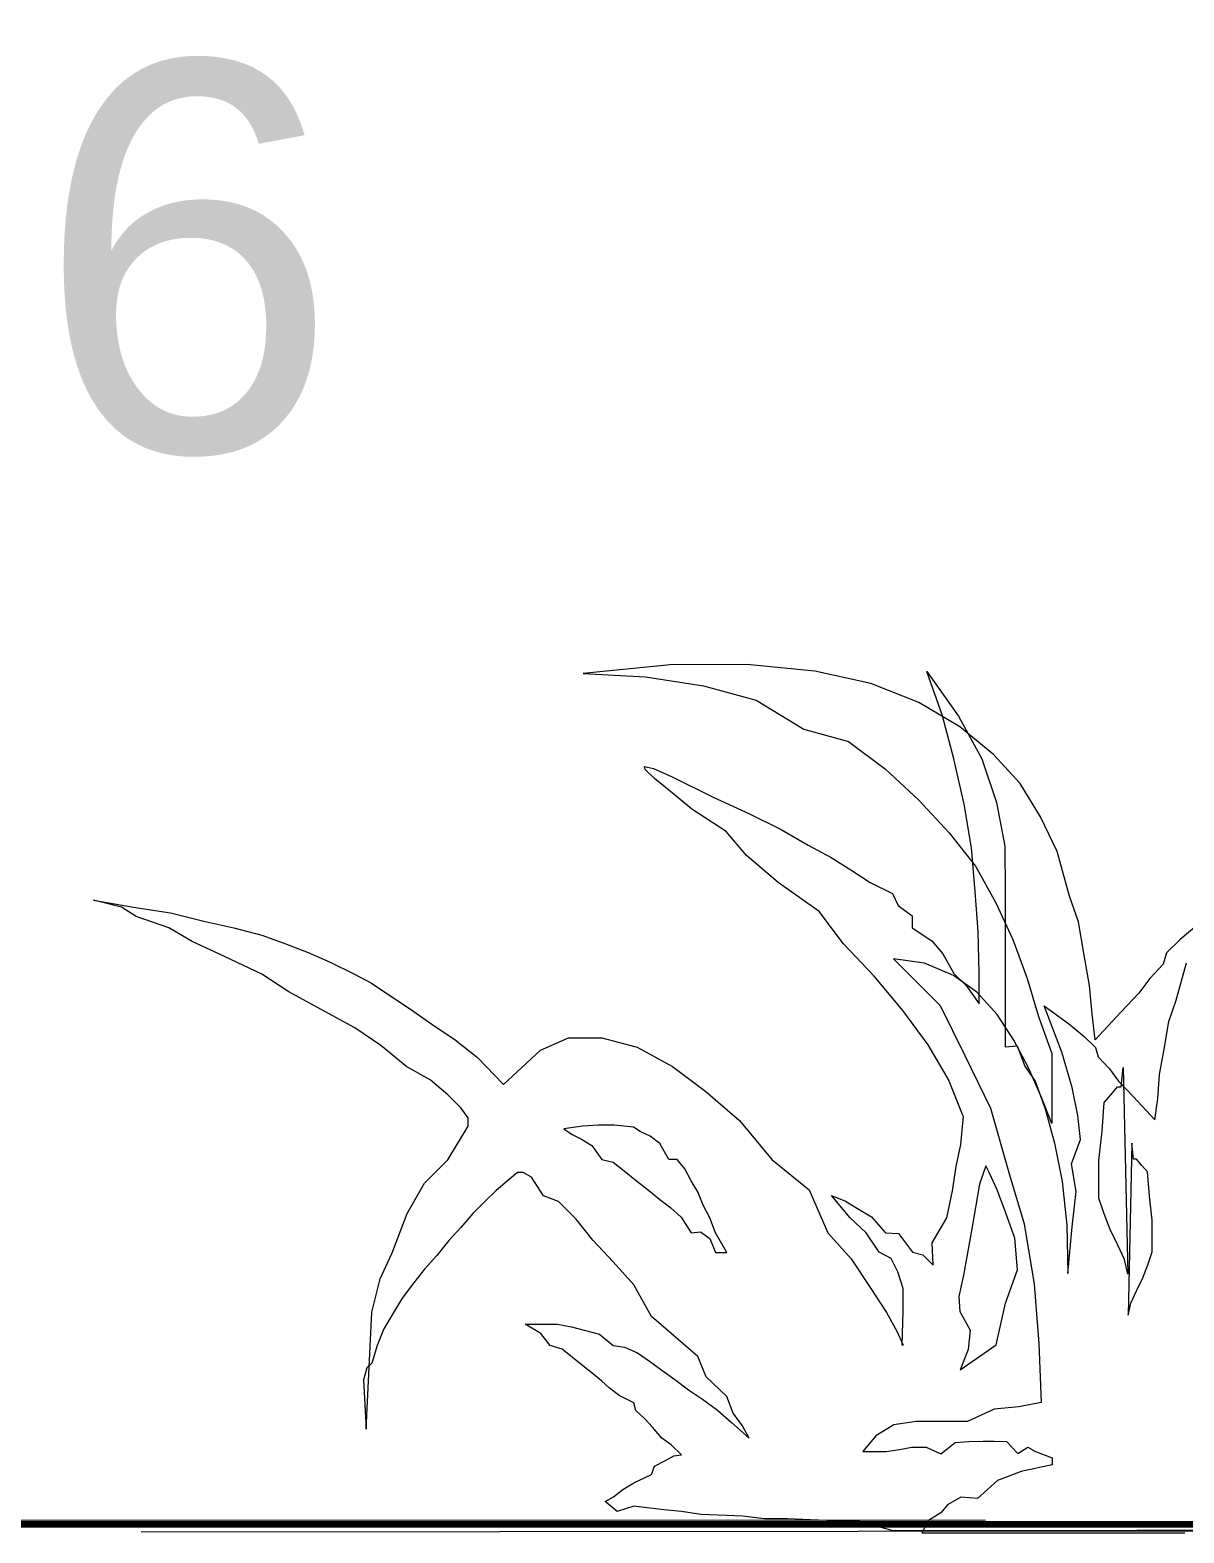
# Model space of a CAD drawing. Header units: inches. Extents: x 140 to 978, y -82 to 38.
# Drawn here: x 653.947 to 654.358, y -44.992 to -44.457 of the extents above; entities that cross this region are included whole.
import ezdxf

# ---------------------------------------------------------------- set-up
doc = ezdxf.new("R2010")
doc.units = ezdxf.units.IN
doc.header["$MEASUREMENT"] = 0
doc.linetypes.add('DASHED2', pattern=[0.375, 0.25, -0.125])
for name, color, linetype, lineweight in [('UNSAAC-AREA VERDE', 94, 'Continuous', 0), ('UNSAAC-PROYECCIONES', 38, 'DASHED2', 0), ('UNSAAC-TEXTOS', 250, 'Continuous', 0), ('UNSAAC-VARIOS', 30, 'Continuous', 0)]:
    doc.layers.add(name, color=color, linetype=linetype, lineweight=lineweight)
doc.styles.get("Standard").update_dxf_attribs({"font": 'arial.ttf'})

# ---------------------------------------------------------------- blocks, each defined once
blk = doc.blocks.new('unsaac area verde 2')
at = {"layer": 'UNSAAC-AREA VERDE'}
for p, q in [((1477.2247, 42.2612), (1477.1628, 42.2549)), ((1477.2247, 42.2612), (1477.1628, 42.2549)), ((1477.2795, 42.2612), (1477.2247, 42.2612)), ((1477.2795, 42.2612), (1477.2247, 42.2612)), ((1477.3278, 42.2565), (1477.2795, 42.2612)), ((1477.3278, 42.2565), (1477.2795, 42.2612)), ((1477.1628, 42.2549), (1477.2073, 42.2525)), ((1477.1628, 42.2549), (1477.2073, 42.2525)), ((1477.2073, 42.2525), (1477.2486, 42.2461)), ((1477.2073, 42.2525), (1477.2486, 42.2461)), ((1477.3676, 42.2477), (1477.3278, 42.2565)), ((1477.3676, 42.2477), (1477.3278, 42.2565)), ((1477.4187, 42.2245), (1477.4074, 42.2562)), ((1477.4074, 42.2562), (1477.4299, 42.2244)), ((1477.4187, 42.2245), (1477.4074, 42.2562)), ((1477.4074, 42.2562), (1477.4299, 42.2244)), ((1477.2486, 42.2461), (1477.2859, 42.2358)), ((1477.2486, 42.2461), (1477.2859, 42.2358)), ((1477.4017, 42.2342), (1477.3676, 42.2477)), ((1477.4017, 42.2342), (1477.3676, 42.2477)), ((1477.2859, 42.2358), (1477.32, 42.2152)), ((1477.2859, 42.2358), (1477.32, 42.2152)), ((1477.431, 42.2168), (1477.4017, 42.2342)), ((1477.431, 42.2168), (1477.4017, 42.2342)), ((1477.4267, 42.194), (1477.4187, 42.2245)), ((1477.4267, 42.194), (1477.4187, 42.2245)), ((1477.4299, 42.2244), (1477.4465, 42.194)), ((1477.4299, 42.2244), (1477.4465, 42.194)), ((1477.4548, 42.197), (1477.431, 42.2168)), ((1477.4548, 42.197), (1477.431, 42.2168)), ((1477.32, 42.2152), (1477.3517, 42.2064)), ((1477.32, 42.2152), (1477.3517, 42.2064)), ((1477.3517, 42.2064), (1477.3779, 42.1866)), ((1477.3517, 42.2064), (1477.3779, 42.1866)), ((1477.4739, 42.1763), (1477.4548, 42.197)), ((1477.4739, 42.1763), (1477.4548, 42.197)), ((1477.207, 42.1867), (1477.2064, 42.1887)), ((1477.2064, 42.1887), (1477.2129, 42.1874)), ((1477.207, 42.1867), (1477.2064, 42.1887)), ((1477.2064, 42.1887), (1477.2129, 42.1874)), ((1477.2136, 42.1801), (1477.207, 42.1867)), ((1477.2136, 42.1801), (1477.207, 42.1867)), ((1477.2129, 42.1874), (1477.2262, 42.1814)), ((1477.2129, 42.1874), (1477.2262, 42.1814)), ((1477.3779, 42.1866), (1477.4017, 42.1645)), ((1477.3779, 42.1866), (1477.4017, 42.1645)), ((1477.4339, 42.1616), (1477.4267, 42.194)), ((1477.4339, 42.1616), (1477.4267, 42.194)), ((1477.4465, 42.194), (1477.4571, 42.1629)), ((1477.4465, 42.194), (1477.4571, 42.1629)), ((1477.2249, 42.1709), (1477.2136, 42.1801)), ((1477.2249, 42.1709), (1477.2136, 42.1801)), ((1477.2262, 42.1814), (1477.2553, 42.1669)), ((1477.2262, 42.1814), (1477.2553, 42.1669)), ((1477.4883, 42.1525), (1477.4739, 42.1763)), ((1477.4883, 42.1525), (1477.4739, 42.1763)), ((1477.2401, 42.1583), (1477.2249, 42.1709)), ((1477.2401, 42.1583), (1477.2249, 42.1709)), ((1477.2553, 42.1669), (1477.2811, 42.155)), ((1477.2553, 42.1669), (1477.2811, 42.155)), ((1477.4017, 42.1645), (1477.4232, 42.1414)), ((1477.4017, 42.1645), (1477.4232, 42.1414)), ((1477.2646, 42.1425), (1477.2401, 42.1583)), ((1477.2646, 42.1425), (1477.2401, 42.1583)), ((1477.2811, 42.155), (1477.3036, 42.1437)), ((1477.2811, 42.155), (1477.3036, 42.1437)), ((1477.4392, 42.1305), (1477.4339, 42.1616)), ((1477.4392, 42.1305), (1477.4339, 42.1616)), ((1477.4571, 42.1629), (1477.463, 42.1318)), ((1477.4571, 42.1629), (1477.463, 42.1318)), ((1477.5002, 42.1279), (1477.4883, 42.1525)), ((1477.5002, 42.1279), (1477.4883, 42.1525)), ((1477.2791, 42.1253), (1477.2646, 42.1425)), ((1477.2791, 42.1253), (1477.2646, 42.1425)), ((1477.3036, 42.1437), (1477.3228, 42.1326)), ((1477.3036, 42.1437), (1477.3228, 42.1326)), ((1477.3228, 42.1326), (1477.3393, 42.1239)), ((1477.3228, 42.1326), (1477.3393, 42.1239)), ((1477.4232, 42.1414), (1477.4421, 42.1176)), ((1477.4232, 42.1414), (1477.4421, 42.1176)), ((1477.463, 42.1318), (1477.463, 42.0995)), ((1477.463, 42.1318), (1477.463, 42.0995)), ((1477.3016, 42.1061), (1477.2791, 42.1253)), ((1477.3016, 42.1061), (1477.2791, 42.1253)), ((1477.3393, 42.1239), (1477.3539, 42.1146)), ((1477.3393, 42.1239), (1477.3539, 42.1146)), ((1477.4418, 42.0995), (1477.4392, 42.1305)), ((1477.4418, 42.0995), (1477.4392, 42.1305)), ((1477.5089, 42.0961), (1477.5002, 42.1279)), ((1477.5089, 42.0961), (1477.5002, 42.1279)), ((1477.3539, 42.1146), (1477.367, 42.1061)), ((1477.3539, 42.1146), (1477.367, 42.1061)), ((1477.4421, 42.1176), (1477.4565, 42.0914)), ((1477.4421, 42.1176), (1477.4565, 42.0914)), ((1477.3307, 42.0855), (1477.3016, 42.1061)), ((1477.3307, 42.0855), (1477.3016, 42.1061)), ((1477.367, 42.1061), (1477.383, 42.0981)), ((1477.367, 42.1061), (1477.383, 42.0981)), ((1477.4438, 42.071), (1477.4418, 42.0995)), ((1477.4438, 42.071), (1477.4418, 42.0995)), ((1477.463, 42.0995), (1477.463, 42.0664)), ((1477.463, 42.0995), (1477.463, 42.0664)), ((1476.834, 42.0889), (1476.8142, 42.0941)), ((1476.8142, 42.0941), (1476.8426, 42.0889)), ((1476.834, 42.0889), (1476.8142, 42.0941)), ((1476.8142, 42.0941), (1476.8426, 42.0889)), ((1476.8446, 42.0823), (1476.834, 42.0889)), ((1476.8446, 42.0823), (1476.834, 42.0889)), ((1476.8426, 42.0889), (1476.8691, 42.0849)), ((1476.8426, 42.0889), (1476.8691, 42.0849)), ((1477.383, 42.0981), (1477.3869, 42.0896)), ((1477.383, 42.0981), (1477.3869, 42.0896)), ((1477.3869, 42.0896), (1477.3969, 42.0822)), ((1477.3869, 42.0896), (1477.3969, 42.0822)), ((1477.4565, 42.0914), (1477.4684, 42.0652)), ((1477.4565, 42.0914), (1477.4684, 42.0652)), ((1477.5152, 42.0779), (1477.5089, 42.0961)), ((1477.5152, 42.0779), (1477.5089, 42.0961)), ((1476.8677, 42.0743), (1476.8446, 42.0823)), ((1476.8677, 42.0743), (1476.8446, 42.0823)), ((1476.8691, 42.0849), (1476.8928, 42.079)), ((1476.8691, 42.0849), (1476.8928, 42.079)), ((1476.8928, 42.079), (1476.914, 42.0743)), ((1476.8928, 42.079), (1476.914, 42.0743)), ((1477.3479, 42.0624), (1477.3307, 42.0855)), ((1477.3479, 42.0624), (1477.3307, 42.0855)), ((1477.3969, 42.0822), (1477.3969, 42.0736)), ((1477.3969, 42.0822), (1477.3969, 42.0736)), ((1477.5192, 42.0541), (1477.5152, 42.0779)), ((1477.5192, 42.0541), (1477.5152, 42.0779)), ((1476.8843, 42.0644), (1476.8677, 42.0743)), ((1476.8843, 42.0644), (1476.8677, 42.0743)), ((1476.914, 42.0743), (1476.9339, 42.069)), ((1476.914, 42.0743), (1476.9339, 42.069)), ((1476.9339, 42.069), (1476.9504, 42.0631)), ((1476.9339, 42.069), (1476.9504, 42.0631)), ((1477.3969, 42.0736), (1477.4108, 42.0644)), ((1477.3969, 42.0736), (1477.4108, 42.0644)), ((1477.4446, 42.0412), (1477.4438, 42.071)), ((1477.4446, 42.0412), (1477.4438, 42.071)), ((1477.601, 42.0763), (1477.5875, 42.0652)), ((1477.601, 42.0763), (1477.5875, 42.0652)), ((1476.9074, 42.0538), (1476.8843, 42.0644)), ((1476.9074, 42.0538), (1476.8843, 42.0644)), ((1476.9504, 42.0631), (1476.9669, 42.0565)), ((1476.9504, 42.0631), (1476.9669, 42.0565)), ((1476.9669, 42.0565), (1476.9827, 42.0498)), ((1476.9669, 42.0565), (1476.9827, 42.0498)), ((1477.3697, 42.0392), (1477.3479, 42.0624)), ((1477.3697, 42.0392), (1477.3479, 42.0624)), ((1477.4108, 42.0644), (1477.4187, 42.0551)), ((1477.4108, 42.0644), (1477.4187, 42.0551)), ((1477.463, 42.0664), (1477.463, 42.032)), ((1477.463, 42.0664), (1477.463, 42.032)), ((1477.4684, 42.0652), (1477.4787, 42.0375)), ((1477.4684, 42.0652), (1477.4787, 42.0375)), ((1477.5875, 42.0652), (1477.5779, 42.0556)), ((1477.5875, 42.0652), (1477.5779, 42.0556)), ((1476.9339, 42.0412), (1476.9074, 42.0538)), ((1476.9339, 42.0412), (1476.9074, 42.0538)), ((1476.9827, 42.0498), (1477, 42.0412)), ((1476.9827, 42.0498), (1477, 42.0412)), ((1477.4057, 42.0485), (1477.3835, 42.0517)), ((1477.3835, 42.0517), (1477.4168, 42.0184)), ((1477.4057, 42.0485), (1477.3835, 42.0517)), ((1477.3835, 42.0517), (1477.4168, 42.0184)), ((1477.4263, 42.0398), (1477.4057, 42.0485)), ((1477.4263, 42.0398), (1477.4057, 42.0485)), ((1477.4187, 42.0551), (1477.4266, 42.0412)), ((1477.4187, 42.0551), (1477.4266, 42.0412)), ((1477.5231, 42.0326), (1477.5192, 42.0541)), ((1477.5231, 42.0326), (1477.5192, 42.0541)), ((1477.5756, 42.0477), (1477.566, 42.0375)), ((1477.5756, 42.0477), (1477.566, 42.0375)), ((1477.5779, 42.0556), (1477.5756, 42.0477)), ((1477.5779, 42.0556), (1477.5756, 42.0477)), ((1477.5847, 42.022), (1477.592, 42.0485)), ((1477.5847, 42.022), (1477.592, 42.0485)), ((1476.9531, 42.0287), (1476.9339, 42.0412)), ((1476.9531, 42.0287), (1476.9339, 42.0412)), ((1477, 42.0412), (1477.0119, 42.0346)), ((1477, 42.0412), (1477.0119, 42.0346)), ((1477.3902, 42.0148), (1477.3697, 42.0392)), ((1477.3902, 42.0148), (1477.3697, 42.0392)), ((1477.4429, 42.0279), (1477.4263, 42.0398)), ((1477.4429, 42.0279), (1477.4263, 42.0398)), ((1477.4266, 42.0412), (1477.4352, 42.0326)), ((1477.4266, 42.0412), (1477.4352, 42.0326)), ((1477.4446, 42.0195), (1477.4446, 42.0412)), ((1477.4446, 42.0195), (1477.4446, 42.0412)), ((1477.4787, 42.0375), (1477.4866, 42.0105)), ((1477.4787, 42.0375), (1477.4866, 42.0105)), ((1477.566, 42.0375), (1477.5581, 42.0271)), ((1477.566, 42.0375), (1477.5581, 42.0271)), ((1476.9762, 42.0161), (1476.9531, 42.0287)), ((1476.9762, 42.0161), (1476.9531, 42.0287)), ((1477.0119, 42.0346), (1477.0258, 42.0254)), ((1477.0119, 42.0346), (1477.0258, 42.0254)), ((1477.0258, 42.0254), (1477.0397, 42.0161)), ((1477.0258, 42.0254), (1477.0397, 42.0161)), ((1477.4352, 42.0326), (1477.4446, 42.0195)), ((1477.4352, 42.0326), (1477.4446, 42.0195)), ((1477.4573, 42.012), (1477.4429, 42.0279)), ((1477.4573, 42.012), (1477.4429, 42.0279)), ((1477.463, 42.032), (1477.463, 41.989)), ((1477.463, 42.032), (1477.463, 41.989)), ((1477.5248, 42.012), (1477.5231, 42.0326)), ((1477.5248, 42.012), (1477.5231, 42.0326)), ((1477.5581, 42.0271), (1477.5454, 42.0136)), ((1477.5581, 42.0271), (1477.5454, 42.0136)), ((1477, 42.0029), (1476.9762, 42.0161)), ((1477, 42.0029), (1476.9762, 42.0161)), ((1477.0397, 42.0161), (1477.0549, 42.0055)), ((1477.0397, 42.0161), (1477.0549, 42.0055)), ((1477.4081, 41.9903), (1477.3902, 42.0148)), ((1477.4081, 41.9903), (1477.3902, 42.0148)), ((1477.4168, 42.0184), (1477.4343, 41.9827)), ((1477.4168, 42.0184), (1477.4343, 41.9827)), ((1477.5034, 41.985), (1477.4908, 42.0181)), ((1477.4908, 42.0181), (1477.508, 42.0055)), ((1477.5034, 41.985), (1477.4908, 42.0181)), ((1477.4908, 42.0181), (1477.508, 42.0055)), ((1477.5454, 42.0136), (1477.5271, 41.9938)), ((1477.5454, 42.0136), (1477.5271, 41.9938)), ((1477.5794, 42.0069), (1477.5847, 42.022)), ((1477.5794, 42.0069), (1477.5847, 42.022)), ((1477.0185, 41.9903), (1477, 42.0029)), ((1477.0185, 41.9903), (1477, 42.0029)), ((1477.0549, 42.0055), (1477.0714, 41.9943)), ((1477.0549, 42.0055), (1477.0714, 41.9943)), ((1477.4692, 41.9937), (1477.4573, 42.012)), ((1477.4692, 41.9937), (1477.4573, 42.012)), ((1477.4866, 42.0105), (1477.4962, 41.9842)), ((1477.4866, 42.0105), (1477.4962, 41.9842)), ((1477.508, 42.0055), (1477.5192, 41.9962)), ((1477.508, 42.0055), (1477.5192, 41.9962)), ((1477.5271, 41.9938), (1477.5248, 42.012)), ((1477.5271, 41.9938), (1477.5248, 42.012)), ((1477.5761, 41.9871), (1477.5794, 42.0069)), ((1477.5761, 41.9871), (1477.5794, 42.0069)), ((1477.0714, 41.9943), (1477.0873, 41.9817)), ((1477.0714, 41.9943), (1477.0873, 41.9817)), ((1477.1323, 41.987), (1477.1521, 41.9956)), ((1477.1323, 41.987), (1477.1521, 41.9956)), ((1477.1521, 41.9956), (1477.1759, 41.9956)), ((1477.1521, 41.9956), (1477.1759, 41.9956)), ((1477.1759, 41.9956), (1477.2011, 41.989)), ((1477.1759, 41.9956), (1477.2011, 41.989)), ((1477.4795, 41.9739), (1477.4692, 41.9937)), ((1477.4795, 41.9739), (1477.4692, 41.9937)), ((1477.5192, 41.9962), (1477.5272, 41.9883)), ((1477.5192, 41.9962), (1477.5272, 41.9883)), ((1477.0371, 41.9751), (1477.0185, 41.9903)), ((1477.0371, 41.9751), (1477.0185, 41.9903)), ((1477.0873, 41.9817), (1477.1058, 41.9625)), ((1477.0873, 41.9817), (1477.1058, 41.9625)), ((1477.1058, 41.9625), (1477.1323, 41.987)), ((1477.1058, 41.9625), (1477.1323, 41.987)), ((1477.2011, 41.989), (1477.2262, 41.9751)), ((1477.2011, 41.989), (1477.2262, 41.9751)), ((1477.4227, 41.9658), (1477.4081, 41.9903)), ((1477.4227, 41.9658), (1477.4081, 41.9903)), ((1477.4343, 41.9827), (1477.4525, 41.9453)), ((1477.4343, 41.9827), (1477.4525, 41.9453)), ((1477.463, 41.989), (1477.4716, 41.9896)), ((1477.463, 41.989), (1477.4716, 41.9896)), ((1477.4716, 41.9896), (1477.477, 41.9751)), ((1477.4716, 41.9896), (1477.477, 41.9751)), ((1477.4962, 41.9842), (1477.4962, 41.9596)), ((1477.4962, 41.9842), (1477.4962, 41.9596)), ((1477.5106, 41.9599), (1477.5034, 41.985)), ((1477.5106, 41.9599), (1477.5034, 41.985)), ((1477.5272, 41.9883), (1477.5291, 41.9817)), ((1477.5272, 41.9883), (1477.5291, 41.9817)), ((1477.5291, 41.9817), (1477.5371, 41.9732)), ((1477.5291, 41.9817), (1477.5371, 41.9732)), ((1477.5729, 41.9691), (1477.5761, 41.9871)), ((1477.5729, 41.9691), (1477.5761, 41.9871)), ((1477.0536, 41.9658), (1477.0371, 41.9751)), ((1477.0536, 41.9658), (1477.0371, 41.9751)), ((1477.2262, 41.9751), (1477.25, 41.9573)), ((1477.2262, 41.9751), (1477.25, 41.9573)), ((1477.477, 41.9751), (1477.4842, 41.9645)), ((1477.477, 41.9751), (1477.4842, 41.9645)), ((1477.4883, 41.9541), (1477.4795, 41.9739)), ((1477.4883, 41.9541), (1477.4795, 41.9739)), ((1477.5371, 41.9732), (1477.5437, 41.9645)), ((1477.5371, 41.9732), (1477.5437, 41.9645)), ((1477.5454, 41.9604), (1477.547, 41.974)), ((1477.5454, 41.9604), (1477.547, 41.974)), ((1477.547, 41.974), (1477.5502, 41.8271)), ((1477.547, 41.974), (1477.5502, 41.8271)), ((1477.0662, 41.9552), (1477.0536, 41.9658)), ((1477.0662, 41.9552), (1477.0536, 41.9658)), ((1477.4326, 41.9408), (1477.4227, 41.9658)), ((1477.4326, 41.9408), (1477.4227, 41.9658)), ((1477.4842, 41.9645), (1477.4914, 41.9447)), ((1477.4842, 41.9645), (1477.4914, 41.9447)), ((1477.5147, 41.94), (1477.5106, 41.9599)), ((1477.5147, 41.94), (1477.5106, 41.9599)), ((1477.5383, 41.9549), (1477.5429, 41.9604)), ((1477.5383, 41.9549), (1477.5429, 41.9604)), ((1477.5429, 41.9604), (1477.5454, 41.9604)), ((1477.5429, 41.9604), (1477.5454, 41.9604)), ((1477.5437, 41.9645), (1477.5543, 41.9533)), ((1477.5437, 41.9645), (1477.5543, 41.9533)), ((1477.5715, 41.9519), (1477.5729, 41.9691)), ((1477.5715, 41.9519), (1477.5729, 41.9691)), ((1477.0754, 41.946), (1477.0662, 41.9552)), ((1477.0754, 41.946), (1477.0662, 41.9552)), ((1477.25, 41.9573), (1477.2738, 41.9367)), ((1477.25, 41.9573), (1477.2738, 41.9367)), ((1477.4962, 41.9343), (1477.4883, 41.9541)), ((1477.4962, 41.9343), (1477.4883, 41.9541)), ((1477.4962, 41.9596), (1477.4962, 41.9343)), ((1477.4962, 41.9596), (1477.4962, 41.9343)), ((1477.5319, 41.9287), (1477.5334, 41.9493)), ((1477.5319, 41.9287), (1477.5334, 41.9493)), ((1477.5334, 41.9493), (1477.5383, 41.9549)), ((1477.5334, 41.9493), (1477.5383, 41.9549)), ((1477.5543, 41.9533), (1477.5695, 41.9368)), ((1477.5543, 41.9533), (1477.5695, 41.9368)), ((1477.5695, 41.9368), (1477.5715, 41.9519)), ((1477.5695, 41.9368), (1477.5715, 41.9519)), ((1477.0807, 41.9387), (1477.0754, 41.946)), ((1477.0807, 41.9387), (1477.0754, 41.946)), ((1477.0807, 41.9328), (1477.0807, 41.9387)), ((1477.0807, 41.9328), (1477.0807, 41.9387)), ((1477.4332, 41.9394), (1477.4326, 41.9408)), ((1477.4332, 41.9394), (1477.4326, 41.9408)), ((1477.4326, 41.9321), (1477.4332, 41.9394)), ((1477.4326, 41.9321), (1477.4332, 41.9394)), ((1477.4525, 41.9453), (1477.466, 41.8977)), ((1477.4525, 41.9453), (1477.466, 41.8977)), ((1477.4914, 41.9447), (1477.4981, 41.9203)), ((1477.4914, 41.9447), (1477.4981, 41.9203)), ((1477.5166, 41.9228), (1477.5147, 41.94)), ((1477.5166, 41.9228), (1477.5147, 41.94)), ((1477.0662, 41.9089), (1477.0807, 41.9328)), ((1477.0662, 41.9089), (1477.0807, 41.9328)), ((1477.1621, 41.9328), (1477.1488, 41.9308)), ((1477.1621, 41.9328), (1477.1488, 41.9308)), ((1477.1488, 41.9308), (1477.1548, 41.9269)), ((1477.1488, 41.9308), (1477.1548, 41.9269)), ((1477.1733, 41.9334), (1477.1621, 41.9328)), ((1477.1733, 41.9334), (1477.1621, 41.9328)), ((1477.1845, 41.9334), (1477.1733, 41.9334)), ((1477.1845, 41.9334), (1477.1733, 41.9334)), ((1477.1984, 41.9321), (1477.1845, 41.9334)), ((1477.1984, 41.9321), (1477.1845, 41.9334)), ((1477.203, 41.9288), (1477.1984, 41.9321)), ((1477.203, 41.9288), (1477.1984, 41.9321)), ((1477.2103, 41.9255), (1477.203, 41.9288)), ((1477.2103, 41.9255), (1477.203, 41.9288)), ((1477.2738, 41.9367), (1477.2969, 41.9089)), ((1477.2738, 41.9367), (1477.2969, 41.9089)), ((1477.4313, 41.9195), (1477.4326, 41.9321)), ((1477.4313, 41.9195), (1477.4326, 41.9321)), ((1477.5295, 41.908), (1477.5319, 41.9287)), ((1477.5295, 41.908), (1477.5319, 41.9287)), ((1477.1548, 41.9269), (1477.1614, 41.9235)), ((1477.1548, 41.9269), (1477.1614, 41.9235)), ((1477.1614, 41.9235), (1477.1687, 41.9189)), ((1477.1614, 41.9235), (1477.1687, 41.9189)), ((1477.1687, 41.9189), (1477.1759, 41.9089)), ((1477.1687, 41.9189), (1477.1759, 41.9089)), ((1477.217, 41.9203), (1477.2103, 41.9255)), ((1477.217, 41.9203), (1477.2103, 41.9255)), ((1477.2236, 41.9089), (1477.217, 41.9203)), ((1477.2236, 41.9089), (1477.217, 41.9203)), ((1477.428, 41.9037), (1477.4313, 41.9195)), ((1477.428, 41.9037), (1477.4313, 41.9195)), ((1477.4981, 41.9203), (1477.5034, 41.8931)), ((1477.4981, 41.9203), (1477.5034, 41.8931)), ((1477.51, 41.9056), (1477.5166, 41.9228)), ((1477.51, 41.9056), (1477.5166, 41.9228)), ((1477.553, 41.9203), (1477.5503, 41.7979)), ((1477.553, 41.9203), (1477.5503, 41.7979)), ((1477.5543, 41.9089), (1477.553, 41.9203)), ((1477.5543, 41.9089), (1477.553, 41.9203)), ((1477.0496, 41.8924), (1477.0662, 41.9089)), ((1477.0496, 41.8924), (1477.0662, 41.9089)), ((1477.1759, 41.9089), (1477.1839, 41.907)), ((1477.1759, 41.9089), (1477.1839, 41.907)), ((1477.1839, 41.907), (1477.1918, 41.901)), ((1477.1839, 41.907), (1477.1918, 41.901)), ((1477.2295, 41.9089), (1477.2236, 41.9089)), ((1477.2295, 41.9089), (1477.2236, 41.9089)), ((1477.2348, 41.9023), (1477.2295, 41.9089)), ((1477.2348, 41.9023), (1477.2295, 41.9089)), ((1477.2969, 41.9089), (1477.3234, 41.8872)), ((1477.2969, 41.9089), (1477.3234, 41.8872)), ((1477.5295, 41.881), (1477.5295, 41.908)), ((1477.5295, 41.881), (1477.5295, 41.908)), ((1477.5563, 41.9089), (1477.5543, 41.9089)), ((1477.5563, 41.9089), (1477.5543, 41.9089)), ((1477.5602, 41.9044), (1477.5563, 41.9089)), ((1477.5602, 41.9044), (1477.5563, 41.9089)), ((1477.1158, 41.8997), (1477.1085, 41.8937)), ((1477.1158, 41.8997), (1477.1085, 41.8937)), ((1477.1197, 41.8997), (1477.1158, 41.8997)), ((1477.1197, 41.8997), (1477.1158, 41.8997)), ((1477.1257, 41.8964), (1477.1197, 41.8997)), ((1477.1257, 41.8964), (1477.1197, 41.8997)), ((1477.1343, 41.8831), (1477.1257, 41.8964)), ((1477.1343, 41.8831), (1477.1257, 41.8964)), ((1477.1918, 41.901), (1477.2004, 41.8938)), ((1477.1918, 41.901), (1477.2004, 41.8938)), ((1477.2394, 41.8938), (1477.2348, 41.9023)), ((1477.2394, 41.8938), (1477.2348, 41.9023)), ((1477.4253, 41.8865), (1477.428, 41.9037)), ((1477.4253, 41.8865), (1477.428, 41.9037)), ((1477.4491, 41.9043), (1477.4446, 41.8911)), ((1477.4491, 41.9043), (1477.4446, 41.8911)), ((1477.4518, 41.899), (1477.4491, 41.9043)), ((1477.4518, 41.899), (1477.4491, 41.9043)), ((1477.4571, 41.8872), (1477.4518, 41.899)), ((1477.4571, 41.8872), (1477.4518, 41.899)), ((1477.466, 41.8977), (1477.4764, 41.8628)), ((1477.466, 41.8977), (1477.4764, 41.8628)), ((1477.5133, 41.8858), (1477.51, 41.9056)), ((1477.5133, 41.8858), (1477.51, 41.9056)), ((1477.5643, 41.8997), (1477.5602, 41.9044)), ((1477.5643, 41.8997), (1477.5602, 41.9044)), ((1477.5655, 41.8825), (1477.5643, 41.8997)), ((1477.5655, 41.8825), (1477.5643, 41.8997)), ((1477.0371, 41.8706), (1477.0496, 41.8924)), ((1477.0371, 41.8706), (1477.0496, 41.8924)), ((1477.1005, 41.8871), (1477.0926, 41.8792)), ((1477.1005, 41.8871), (1477.0926, 41.8792)), ((1477.1085, 41.8937), (1477.1005, 41.8871)), ((1477.1085, 41.8937), (1477.1005, 41.8871)), ((1477.2004, 41.8938), (1477.209, 41.8872)), ((1477.2004, 41.8938), (1477.209, 41.8872)), ((1477.209, 41.8872), (1477.217, 41.8806)), ((1477.209, 41.8872), (1477.217, 41.8806)), ((1477.2441, 41.8858), (1477.2394, 41.8938)), ((1477.2441, 41.8858), (1477.2394, 41.8938)), ((1477.248, 41.8765), (1477.2441, 41.8858)), ((1477.248, 41.8765), (1477.2441, 41.8858)), ((1477.3234, 41.8872), (1477.3366, 41.8567)), ((1477.3234, 41.8872), (1477.3366, 41.8567)), ((1477.4213, 41.8673), (1477.4253, 41.8865)), ((1477.4213, 41.8673), (1477.4253, 41.8865)), ((1477.4446, 41.8911), (1477.4392, 41.8593)), ((1477.4446, 41.8911), (1477.4392, 41.8593)), ((1477.463, 41.8713), (1477.4571, 41.8872)), ((1477.463, 41.8713), (1477.4571, 41.8872)), ((1477.5034, 41.8931), (1477.5067, 41.862)), ((1477.5034, 41.8931), (1477.5067, 41.862)), ((1477.5106, 41.8607), (1477.5133, 41.8858)), ((1477.5106, 41.8607), (1477.5133, 41.8858)), ((1477.0926, 41.8792), (1477.084, 41.8706)), ((1477.0926, 41.8792), (1477.084, 41.8706)), ((1477.1449, 41.8792), (1477.1343, 41.8831)), ((1477.1449, 41.8792), (1477.1343, 41.8831)), ((1477.1574, 41.8666), (1477.1449, 41.8792)), ((1477.1574, 41.8666), (1477.1449, 41.8792)), ((1477.217, 41.8806), (1477.2249, 41.8745)), ((1477.217, 41.8806), (1477.2249, 41.8745)), ((1477.2249, 41.8745), (1477.2322, 41.868)), ((1477.2249, 41.8745), (1477.2322, 41.868)), ((1477.2526, 41.8673), (1477.248, 41.8765)), ((1477.2526, 41.8673), (1477.248, 41.8765)), ((1477.3525, 41.8673), (1477.3393, 41.8831)), ((1477.3393, 41.8831), (1477.3492, 41.8792)), ((1477.3525, 41.8673), (1477.3393, 41.8831)), ((1477.3393, 41.8831), (1477.3492, 41.8792)), ((1477.3492, 41.8792), (1477.3578, 41.8739)), ((1477.3492, 41.8792), (1477.3578, 41.8739)), ((1477.5334, 41.8699), (1477.5295, 41.881)), ((1477.5334, 41.8699), (1477.5295, 41.881)), ((1477.5675, 41.8653), (1477.5655, 41.8825)), ((1477.5675, 41.8653), (1477.5655, 41.8825)), ((1477.0265, 41.8428), (1477.0371, 41.8706)), ((1477.0265, 41.8428), (1477.0371, 41.8706)), ((1477.084, 41.8706), (1477.0754, 41.8607)), ((1477.084, 41.8706), (1477.0754, 41.8607)), ((1477.1693, 41.8515), (1477.1574, 41.8666)), ((1477.1693, 41.8515), (1477.1574, 41.8666)), ((1477.2322, 41.868), (1477.2394, 41.8567)), ((1477.2322, 41.868), (1477.2394, 41.8567)), ((1477.2566, 41.8567), (1477.2526, 41.8673)), ((1477.2566, 41.8567), (1477.2526, 41.8673)), ((1477.3638, 41.8567), (1477.3525, 41.8673)), ((1477.3638, 41.8567), (1477.3525, 41.8673)), ((1477.3578, 41.8739), (1477.3678, 41.868)), ((1477.3578, 41.8739), (1477.3678, 41.868)), ((1477.3678, 41.868), (1477.3777, 41.8567)), ((1477.3678, 41.868), (1477.3777, 41.8567)), ((1477.4108, 41.8494), (1477.4213, 41.8673)), ((1477.4108, 41.8494), (1477.4213, 41.8673)), ((1477.4696, 41.8527), (1477.463, 41.8713)), ((1477.4696, 41.8527), (1477.463, 41.8713)), ((1477.5375, 41.8588), (1477.5334, 41.8699)), ((1477.5375, 41.8588), (1477.5334, 41.8699)), ((1477.5675, 41.8428), (1477.5675, 41.8653)), ((1477.5675, 41.8428), (1477.5675, 41.8653)), ((1477.0754, 41.8607), (1477.0668, 41.8514)), ((1477.0754, 41.8607), (1477.0668, 41.8514)), ((1477.2394, 41.8567), (1477.2461, 41.8574)), ((1477.2394, 41.8567), (1477.2461, 41.8574)), ((1477.2461, 41.8574), (1477.2526, 41.8527)), ((1477.2461, 41.8574), (1477.2526, 41.8527)), ((1477.2646, 41.8428), (1477.2566, 41.8567)), ((1477.2646, 41.8428), (1477.2566, 41.8567)), ((1477.3366, 41.8567), (1477.3532, 41.8382)), ((1477.3366, 41.8567), (1477.3532, 41.8382)), ((1477.3731, 41.8428), (1477.3638, 41.8567)), ((1477.3731, 41.8428), (1477.3638, 41.8567)), ((1477.3777, 41.8567), (1477.3869, 41.856)), ((1477.3777, 41.8567), (1477.3869, 41.856)), ((1477.3869, 41.856), (1477.3969, 41.8428)), ((1477.3869, 41.856), (1477.3969, 41.8428)), ((1477.4392, 41.8593), (1477.4332, 41.8263)), ((1477.4392, 41.8593), (1477.4332, 41.8263)), ((1477.4764, 41.8628), (1477.4834, 41.82)), ((1477.4764, 41.8628), (1477.4834, 41.82)), ((1477.5067, 41.862), (1477.5073, 41.8276)), ((1477.5067, 41.862), (1477.5073, 41.8276)), ((1477.5073, 41.8276), (1477.5106, 41.8607)), ((1477.5073, 41.8276), (1477.5106, 41.8607)), ((1477.543, 41.8477), (1477.5375, 41.8588)), ((1477.543, 41.8477), (1477.5375, 41.8588)), ((1477.0179, 41.8243), (1477.0265, 41.8428)), ((1477.0179, 41.8243), (1477.0265, 41.8428)), ((1477.0668, 41.8514), (1477.0582, 41.8409)), ((1477.0668, 41.8514), (1477.0582, 41.8409)), ((1477.1838, 41.8362), (1477.1693, 41.8515)), ((1477.1838, 41.8362), (1477.1693, 41.8515)), ((1477.2526, 41.8527), (1477.2566, 41.8428)), ((1477.2526, 41.8527), (1477.2566, 41.8428)), ((1477.2566, 41.8428), (1477.2646, 41.8428)), ((1477.2566, 41.8428), (1477.2646, 41.8428)), ((1477.3816, 41.8382), (1477.3731, 41.8428)), ((1477.3816, 41.8382), (1477.3731, 41.8428)), ((1477.3969, 41.8428), (1477.4042, 41.8409)), ((1477.3969, 41.8428), (1477.4042, 41.8409)), ((1477.4115, 41.8335), (1477.4108, 41.8494)), ((1477.4115, 41.8335), (1477.4108, 41.8494)), ((1477.4716, 41.8302), (1477.4696, 41.8527)), ((1477.4716, 41.8302), (1477.4696, 41.8527)), ((1477.5478, 41.8374), (1477.543, 41.8477)), ((1477.5478, 41.8374), (1477.543, 41.8477)), ((1477.5643, 41.8335), (1477.5675, 41.8428)), ((1477.5643, 41.8335), (1477.5675, 41.8428)), ((1477.0582, 41.8409), (1477.0496, 41.831)), ((1477.0582, 41.8409), (1477.0496, 41.831)), ((1477.1984, 41.8197), (1477.1838, 41.8362)), ((1477.1984, 41.8197), (1477.1838, 41.8362)), ((1477.3532, 41.8382), (1477.3671, 41.817)), ((1477.3532, 41.8382), (1477.3671, 41.817)), ((1477.3863, 41.8289), (1477.3816, 41.8382)), ((1477.3863, 41.8289), (1477.3816, 41.8382)), ((1477.4042, 41.8409), (1477.4115, 41.8335)), ((1477.4042, 41.8409), (1477.4115, 41.8335)), ((1477.5502, 41.8271), (1477.5478, 41.8374)), ((1477.5502, 41.8271), (1477.5478, 41.8374)), ((1477.5609, 41.8243), (1477.5643, 41.8335)), ((1477.5609, 41.8243), (1477.5643, 41.8335)), ((1477.0119, 41.8005), (1477.0179, 41.8243)), ((1477.0119, 41.8005), (1477.0179, 41.8243)), ((1477.0417, 41.821), (1477.0337, 41.8104)), ((1477.0417, 41.821), (1477.0337, 41.8104)), ((1477.0496, 41.831), (1477.0417, 41.821)), ((1477.0496, 41.831), (1477.0417, 41.821)), ((1477.3902, 41.817), (1477.3863, 41.8289)), ((1477.3902, 41.817), (1477.3863, 41.8289)), ((1477.4332, 41.8263), (1477.4299, 41.8111)), ((1477.4332, 41.8263), (1477.4299, 41.8111)), ((1477.463, 41.8064), (1477.4716, 41.8302)), ((1477.463, 41.8064), (1477.4716, 41.8302)), ((1477.5563, 41.815), (1477.5609, 41.8243)), ((1477.5563, 41.815), (1477.5609, 41.8243)), ((1477.0337, 41.8104), (1477.0271, 41.7998)), ((1477.0337, 41.8104), (1477.0271, 41.7998)), ((1477.211, 41.7972), (1477.1984, 41.8197)), ((1477.211, 41.7972), (1477.1984, 41.8197)), ((1477.3671, 41.817), (1477.3783, 41.7998)), ((1477.3671, 41.817), (1477.3783, 41.7998)), ((1477.3902, 41.8011), (1477.3902, 41.817)), ((1477.3902, 41.8011), (1477.3902, 41.817)), ((1477.4299, 41.8111), (1477.4306, 41.8005)), ((1477.4299, 41.8111), (1477.4306, 41.8005)), ((1477.4834, 41.82), (1477.4867, 41.7778)), ((1477.4834, 41.82), (1477.4867, 41.7778)), ((1477.5523, 41.8064), (1477.5563, 41.815)), ((1477.5523, 41.8064), (1477.5563, 41.815)), ((1477.0079, 41.7171), (1477.0119, 41.8005)), ((1477.0079, 41.7171), (1477.0119, 41.8005)), ((1477.0271, 41.7998), (1477.0205, 41.7886)), ((1477.0271, 41.7998), (1477.0205, 41.7886)), ((1477.3783, 41.7998), (1477.3856, 41.7866)), ((1477.3783, 41.7998), (1477.3856, 41.7866)), ((1477.3895, 41.7767), (1477.3902, 41.8011)), ((1477.3895, 41.7767), (1477.3902, 41.8011)), ((1477.4306, 41.8005), (1477.4379, 41.7872)), ((1477.4306, 41.8005), (1477.4379, 41.7872)), ((1477.4564, 41.7767), (1477.463, 41.8064)), ((1477.4564, 41.7767), (1477.463, 41.8064)), ((1477.5503, 41.7979), (1477.5523, 41.8064)), ((1477.5503, 41.7979), (1477.5523, 41.8064)), ((1477.1323, 41.7853), (1477.121, 41.7919)), ((1477.121, 41.7919), (1477.1323, 41.7919)), ((1477.1323, 41.7853), (1477.121, 41.7919)), ((1477.121, 41.7919), (1477.1323, 41.7919)), ((1477.1323, 41.7919), (1477.1441, 41.7919)), ((1477.1323, 41.7919), (1477.1441, 41.7919)), ((1477.1441, 41.7919), (1477.1541, 41.7899)), ((1477.1441, 41.7919), (1477.1541, 41.7899)), ((1477.1541, 41.7899), (1477.164, 41.7872)), ((1477.1541, 41.7899), (1477.164, 41.7872)), ((1477.2249, 41.7853), (1477.211, 41.7972)), ((1477.2249, 41.7853), (1477.211, 41.7972)), ((1477.0205, 41.7886), (1477.0158, 41.7767)), ((1477.0205, 41.7886), (1477.0158, 41.7767)), ((1477.1389, 41.7767), (1477.1323, 41.7853)), ((1477.1389, 41.7767), (1477.1323, 41.7853)), ((1477.164, 41.7872), (1477.174, 41.7846)), ((1477.164, 41.7872), (1477.174, 41.7846)), ((1477.174, 41.7846), (1477.1838, 41.7767)), ((1477.174, 41.7846), (1477.1838, 41.7767)), ((1477.2441, 41.7688), (1477.2249, 41.7853)), ((1477.2441, 41.7688), (1477.2249, 41.7853)), ((1477.3856, 41.7866), (1477.3902, 41.7767)), ((1477.3856, 41.7866), (1477.3902, 41.7767)), ((1477.4379, 41.7872), (1477.4365, 41.7734)), ((1477.4379, 41.7872), (1477.4365, 41.7734)), ((1477.0158, 41.7767), (1477.0119, 41.7641)), ((1477.0158, 41.7767), (1477.0119, 41.7641)), ((1477.1475, 41.774), (1477.1389, 41.7767)), ((1477.1475, 41.774), (1477.1389, 41.7767)), ((1477.1548, 41.7681), (1477.1475, 41.774)), ((1477.1548, 41.7681), (1477.1475, 41.774)), ((1477.1621, 41.7622), (1477.1548, 41.7681)), ((1477.1621, 41.7622), (1477.1548, 41.7681)), ((1477.1838, 41.7767), (1477.1918, 41.7754)), ((1477.1838, 41.7767), (1477.1918, 41.7754)), ((1477.1918, 41.7754), (1477.2011, 41.7714)), ((1477.1918, 41.7754), (1477.2011, 41.7714)), ((1477.2011, 41.7714), (1477.2097, 41.7654)), ((1477.2011, 41.7714), (1477.2097, 41.7654)), ((1477.25, 41.7542), (1477.2441, 41.7688)), ((1477.25, 41.7542), (1477.2441, 41.7688)), ((1477.3902, 41.7767), (1477.3895, 41.7767)), ((1477.3902, 41.7767), (1477.3895, 41.7767)), ((1477.4306, 41.7589), (1477.4564, 41.7767)), ((1477.4306, 41.7589), (1477.4564, 41.7767)), ((1477.4365, 41.7734), (1477.4306, 41.7589)), ((1477.4365, 41.7734), (1477.4306, 41.7589)), ((1477.4867, 41.7778), (1477.4883, 41.7358)), ((1477.4867, 41.7778), (1477.4883, 41.7358)), ((1477.0085, 41.7608), (1477.006, 41.7523)), ((1477.0085, 41.7608), (1477.006, 41.7523)), ((1477.0119, 41.7641), (1477.0085, 41.7608)), ((1477.0119, 41.7641), (1477.0085, 41.7608)), ((1477.1687, 41.7568), (1477.1621, 41.7622)), ((1477.1687, 41.7568), (1477.1621, 41.7622)), ((1477.1753, 41.7515), (1477.1687, 41.7568)), ((1477.1753, 41.7515), (1477.1687, 41.7568)), ((1477.2097, 41.7654), (1477.2183, 41.7589)), ((1477.2097, 41.7654), (1477.2183, 41.7589)), ((1477.2183, 41.7589), (1477.2275, 41.7523)), ((1477.2183, 41.7589), (1477.2275, 41.7523)), ((1477.006, 41.7523), (1477.0079, 41.7171)), ((1477.006, 41.7523), (1477.0079, 41.7171)), ((1477.1812, 41.7462), (1477.1753, 41.7515)), ((1477.1812, 41.7462), (1477.1753, 41.7515)), ((1477.1879, 41.7409), (1477.1812, 41.7462)), ((1477.1879, 41.7409), (1477.1812, 41.7462)), ((1477.2275, 41.7523), (1477.2374, 41.745)), ((1477.2275, 41.7523), (1477.2374, 41.745)), ((1477.2646, 41.7403), (1477.25, 41.7542)), ((1477.2646, 41.7403), (1477.25, 41.7542)), ((1477.1984, 41.7357), (1477.1879, 41.7409)), ((1477.1984, 41.7357), (1477.1879, 41.7409)), ((1477.1998, 41.7304), (1477.1984, 41.7357)), ((1477.1998, 41.7304), (1477.1984, 41.7357)), ((1477.2374, 41.745), (1477.2473, 41.7383)), ((1477.2374, 41.745), (1477.2473, 41.7383)), ((1477.2473, 41.7383), (1477.258, 41.7304)), ((1477.2473, 41.7383), (1477.258, 41.7304)), ((1477.2692, 41.7284), (1477.2646, 41.7403)), ((1477.2692, 41.7284), (1477.2646, 41.7403)), ((1477.4883, 41.7358), (1477.4724, 41.7326)), ((1477.4883, 41.7358), (1477.4724, 41.7326)), ((1477.2063, 41.7244), (1477.1998, 41.7304)), ((1477.2063, 41.7244), (1477.1998, 41.7304)), ((1477.258, 41.7304), (1477.2679, 41.7218)), ((1477.258, 41.7304), (1477.2679, 41.7218)), ((1477.2758, 41.7192), (1477.2692, 41.7284)), ((1477.2758, 41.7192), (1477.2692, 41.7284)), ((1477.4548, 41.731), (1477.4359, 41.7223)), ((1477.4548, 41.731), (1477.4359, 41.7223)), ((1477.4724, 41.7326), (1477.4548, 41.731)), ((1477.4724, 41.7326), (1477.4548, 41.731)), ((1477.2117, 41.7185), (1477.2063, 41.7244)), ((1477.2117, 41.7185), (1477.2063, 41.7244)), ((1477.2183, 41.7105), (1477.2117, 41.7185)), ((1477.2183, 41.7105), (1477.2117, 41.7185)), ((1477.2679, 41.7218), (1477.2804, 41.7105)), ((1477.2679, 41.7218), (1477.2804, 41.7105)), ((1477.2804, 41.7105), (1477.2758, 41.7192)), ((1477.2804, 41.7105), (1477.2758, 41.7192)), ((1477.3835, 41.7199), (1477.3707, 41.712)), ((1477.3835, 41.7199), (1477.3707, 41.712)), ((1477.3994, 41.7223), (1477.3835, 41.7199)), ((1477.3994, 41.7223), (1477.3835, 41.7199)), ((1477.4168, 41.7223), (1477.3994, 41.7223)), ((1477.4168, 41.7223), (1477.3994, 41.7223)), ((1477.4359, 41.7223), (1477.4168, 41.7223)), ((1477.4359, 41.7223), (1477.4168, 41.7223)), ((1477.2249, 41.7059), (1477.2183, 41.7105)), ((1477.2249, 41.7059), (1477.2183, 41.7105)), ((1477.2322, 41.6987), (1477.2249, 41.7059)), ((1477.2322, 41.6987), (1477.2249, 41.7059)), ((1477.3707, 41.712), (1477.3613, 41.7009)), ((1477.3707, 41.712), (1477.3613, 41.7009)), ((1477.3874, 41.7024), (1477.3962, 41.704)), ((1477.3874, 41.7024), (1477.3962, 41.704)), ((1477.3962, 41.704), (1477.4065, 41.7041)), ((1477.3962, 41.704), (1477.4065, 41.7041)), ((1477.4065, 41.7041), (1477.4168, 41.6993)), ((1477.4065, 41.7041), (1477.4168, 41.6993)), ((1477.4168, 41.6993), (1477.4271, 41.7072)), ((1477.4168, 41.6993), (1477.4271, 41.7072)), ((1477.4271, 41.7072), (1477.4367, 41.708)), ((1477.4271, 41.7072), (1477.4367, 41.708)), ((1477.4367, 41.708), (1477.4469, 41.7081)), ((1477.4367, 41.708), (1477.4469, 41.7081)), ((1477.4469, 41.7081), (1477.4549, 41.7081)), ((1477.4469, 41.7081), (1477.4549, 41.7081)), ((1477.4549, 41.7081), (1477.4637, 41.708)), ((1477.4549, 41.7081), (1477.4637, 41.708)), ((1477.4637, 41.708), (1477.4716, 41.6993)), ((1477.4637, 41.708), (1477.4716, 41.6993)), ((1477.4716, 41.6993), (1477.4787, 41.704)), ((1477.4716, 41.6993), (1477.4787, 41.704)), ((1477.4787, 41.704), (1477.4843, 41.7009)), ((1477.4787, 41.704), (1477.4843, 41.7009)), ((1477.213, 41.6907), (1477.2209, 41.6946)), ((1477.213, 41.6907), (1477.2209, 41.6946)), ((1477.2209, 41.6946), (1477.2269, 41.6979)), ((1477.2209, 41.6946), (1477.2269, 41.6979)), ((1477.2269, 41.6979), (1477.2322, 41.6987)), ((1477.2269, 41.6979), (1477.2322, 41.6987)), ((1477.3613, 41.7009), (1477.3692, 41.7009)), ((1477.3613, 41.7009), (1477.3692, 41.7009)), ((1477.3692, 41.7009), (1477.3779, 41.7009)), ((1477.3692, 41.7009), (1477.3779, 41.7009)), ((1477.3779, 41.7009), (1477.3874, 41.7024)), ((1477.3779, 41.7009), (1477.3874, 41.7024)), ((1477.4843, 41.7009), (1477.4962, 41.6962)), ((1477.4843, 41.7009), (1477.4962, 41.6962)), ((1477.4962, 41.6962), (1477.4962, 41.6913)), ((1477.4962, 41.6962), (1477.4962, 41.6913)), ((1477.1984, 41.6788), (1477.211, 41.6847)), ((1477.1984, 41.6788), (1477.211, 41.6847)), ((1477.211, 41.6847), (1477.213, 41.6907)), ((1477.211, 41.6847), (1477.213, 41.6907)), ((1477.474, 41.6866), (1477.4573, 41.6803)), ((1477.474, 41.6866), (1477.4573, 41.6803)), ((1477.4962, 41.6913), (1477.474, 41.6866)), ((1477.4962, 41.6913), (1477.474, 41.6866)), ((1477.1838, 41.6689), (1477.1904, 41.6741)), ((1477.1838, 41.6689), (1477.1904, 41.6741)), ((1477.1904, 41.6741), (1477.1984, 41.6788)), ((1477.1904, 41.6741), (1477.1984, 41.6788)), ((1477.4573, 41.6803), (1477.443, 41.6675)), ((1477.4573, 41.6803), (1477.443, 41.6675)), ((1477.1779, 41.6656), (1477.1838, 41.6689)), ((1477.1779, 41.6656), (1477.1838, 41.6689)), ((1477.1865, 41.6583), (1477.1779, 41.6656)), ((1477.1865, 41.6583), (1477.1779, 41.6656)), ((1477.1984, 41.6623), (1477.1865, 41.6583)), ((1477.1984, 41.6623), (1477.1865, 41.6583)), ((1477.2077, 41.6609), (1477.1984, 41.6623)), ((1477.2077, 41.6609), (1477.1984, 41.6623)), ((1477.2196, 41.6596), (1477.2077, 41.6609)), ((1477.2196, 41.6596), (1477.2077, 41.6609)), ((1477.4216, 41.6628), (1477.4168, 41.6572)), ((1477.4216, 41.6628), (1477.4168, 41.6572)), ((1477.4311, 41.6684), (1477.4216, 41.6628)), ((1477.4311, 41.6684), (1477.4216, 41.6628)), ((1477.443, 41.6675), (1477.4311, 41.6684)), ((1477.443, 41.6675), (1477.4311, 41.6684)), ((1477.2322, 41.6583), (1477.2196, 41.6596)), ((1477.2322, 41.6583), (1477.2196, 41.6596)), ((1477.2461, 41.6563), (1477.2322, 41.6583)), ((1477.2461, 41.6563), (1477.2322, 41.6583)), ((1477.2646, 41.6556), (1477.2461, 41.6563)), ((1477.2646, 41.6556), (1477.2461, 41.6563)), ((1477.2758, 41.655), (1477.2646, 41.6556)), ((1477.2758, 41.655), (1477.2646, 41.6556)), ((1477.291, 41.653), (1477.2758, 41.655)), ((1477.291, 41.653), (1477.2758, 41.655)), ((1477.3076, 41.653), (1477.291, 41.653)), ((1477.3076, 41.653), (1477.291, 41.653)), ((1477.3241, 41.6523), (1477.3076, 41.653)), ((1477.3241, 41.6523), (1477.3076, 41.653)), ((1477.3413, 41.6517), (1477.3241, 41.6523)), ((1477.3413, 41.6517), (1477.3241, 41.6523)), ((1477.3592, 41.651), (1477.3413, 41.6517)), ((1477.3592, 41.651), (1477.3413, 41.6517)), ((1477.383, 41.6444), (1477.3592, 41.651)), ((1477.383, 41.6444), (1477.3592, 41.651)), ((1477.4081, 41.6517), (1477.4033, 41.6429)), ((1477.4081, 41.6517), (1477.4033, 41.6429)), ((1477.4168, 41.6572), (1477.4081, 41.6517)), ((1477.4168, 41.6572), (1477.4081, 41.6517)), ((1476.8477, 41.6443), (1478.5977, 41.6443)), ((1477.3969, 41.6444), (1477.383, 41.6444)), ((1477.3969, 41.6444), (1477.383, 41.6444)), ((1477.4134, 41.6444), (1477.3969, 41.6444)), ((1477.4134, 41.6444), (1477.3969, 41.6444)), ((1477.4033, 41.6429), (1477.4176, 41.6429)), ((1477.4033, 41.6429), (1477.4176, 41.6429)), ((1477.4313, 41.6444), (1477.4134, 41.6444)), ((1477.4313, 41.6444), (1477.4134, 41.6444)), ((1477.4176, 41.6429), (1477.4398, 41.6429)), ((1477.4176, 41.6429), (1477.4398, 41.6429)), ((1477.4498, 41.6444), (1477.4313, 41.6444)), ((1477.4498, 41.6444), (1477.4313, 41.6444)), ((1477.4398, 41.6429), (1477.4557, 41.6429)), ((1477.4398, 41.6429), (1477.4557, 41.6429)), ((1477.463, 41.6444), (1477.4498, 41.6444)), ((1477.463, 41.6444), (1477.4498, 41.6444)), ((1477.4557, 41.6429), (1477.466, 41.6429)), ((1477.4557, 41.6429), (1477.466, 41.6429)), ((1477.4868, 41.6444), (1477.463, 41.6444)), ((1477.4868, 41.6444), (1477.463, 41.6444)), ((1477.466, 41.6429), (1477.4835, 41.6429)), ((1477.466, 41.6429), (1477.4835, 41.6429)), ((1477.4835, 41.6429), (1477.5033, 41.6429)), ((1477.4835, 41.6429), (1477.5033, 41.6429)), ((1477.5047, 41.6444), (1477.4868, 41.6444)), ((1477.5047, 41.6444), (1477.4868, 41.6444)), ((1477.5033, 41.6429), (1477.5216, 41.6429)), ((1477.5033, 41.6429), (1477.5216, 41.6429)), ((1477.5166, 41.6444), (1477.5047, 41.6444)), ((1477.5166, 41.6444), (1477.5047, 41.6444)), ((1477.5397, 41.6444), (1477.5166, 41.6444)), ((1477.5397, 41.6444), (1477.5166, 41.6444)), ((1477.5216, 41.6429), (1477.5429, 41.6429)), ((1477.5216, 41.6429), (1477.5429, 41.6429)), ((1477.5563, 41.6444), (1477.5397, 41.6444)), ((1477.5563, 41.6444), (1477.5397, 41.6444)), ((1477.5429, 41.6429), (1477.5629, 41.6429)), ((1477.5429, 41.6429), (1477.5629, 41.6429)), ((1477.5741, 41.6444), (1477.5563, 41.6444)), ((1477.5741, 41.6444), (1477.5563, 41.6444)), ((1477.5629, 41.6429), (1477.5906, 41.6429)), ((1477.5629, 41.6429), (1477.5906, 41.6429)), ((1477.5894, 41.6444), (1477.5741, 41.6444)), ((1477.5894, 41.6444), (1477.5741, 41.6444)), ((1477.6059, 41.6444), (1477.5894, 41.6444)), ((1477.6059, 41.6444), (1477.5894, 41.6444))]:
    blk.add_line(p, q, dxfattribs=at)

msp = doc.modelspace()

# ---------------------------------------------------------------- linework, layer by layer
at = {"layer": 'UNSAAC-PROYECCIONES', "ltscale": 2.5}
msp.add_line((616.16247, -44.97157), (657.55309, -44.98854), dxfattribs=at)
at = {"layer": 'UNSAAC-VARIOS', "color": 3, "lineweight": 100}
msp.add_lwpolyline([(652.69652, -43.93854), (652.69652, -44.78854), (653.89652, -44.78854), (653.89652, -44.98854), (655.95429, -44.98854)], dxfattribs=at)

# ---------------------------------------------------------------- block references
at = {"layer": 'UNSAAC-AREA VERDE', "xscale": 0.4999999999999997, "yscale": 0.4999999999999997, "zscale": 0.4999999999999997, "rotation": 0.06011870162732873}
msp.add_blockref('unsaac area verde 2', (-84.41459, -66.58826), dxfattribs=at)

# ---------------------------------------------------------------- texts
at = {"layer": 'UNSAAC-TEXTOS', "insert": (653.12934, -44.46804), "char_height": 0.13, "width": 1.0572299, "attachment_point": 1}
msp.add_mtext('{\\H1.0667x;NPT\\fArial|b0|i0|c204|p34;\\H0.9375x;:\\fArial|b0|i0|c0|p34;\\H1.0667x;+0.36}', dxfattribs=at)

doc.saveas('drawing.dxf')
